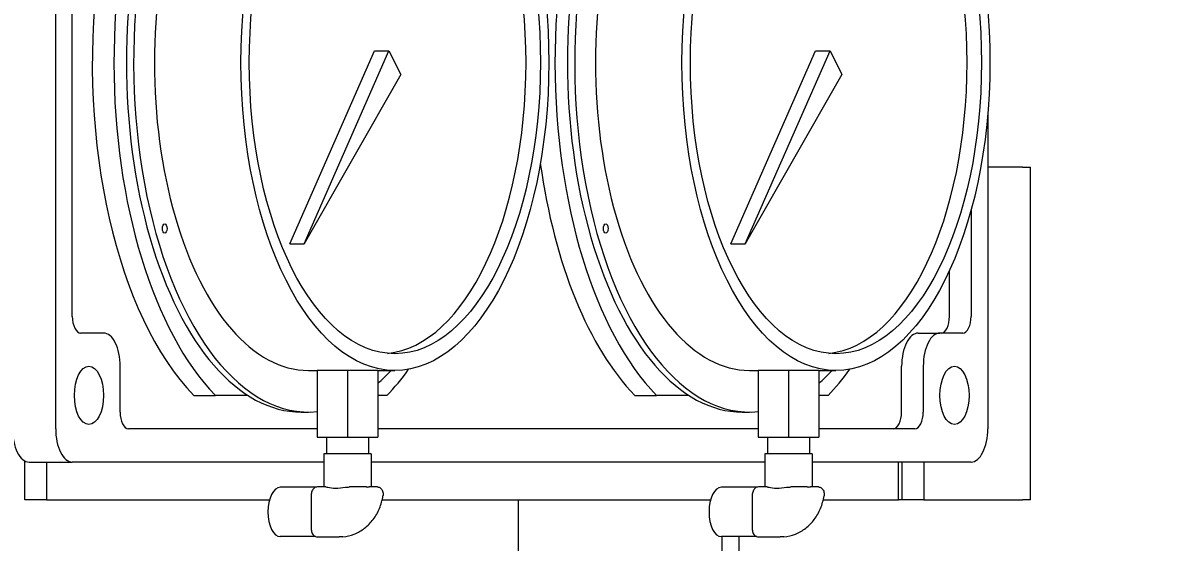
# Model space of a CAD drawing. Header units: inches. Extents: x 12 to 318, y 5 to 204.
# Drawn here: x 155.76 to 164.37, y 78.63 to 82.52 of the extents above; entities that cross this region are included whole.
import ezdxf

# ---------------------------------------------------------------- set-up
doc = ezdxf.new("R2010")
doc.units = ezdxf.units.IN
doc.header["$LTSCALE"] = 9.5
doc.header["$MEASUREMENT"] = 0
doc.layers.add('Dimension', color=7, linetype='Continuous', lineweight=25)
doc.layers.add('Visible', color=7, linetype='Continuous', lineweight=18)
doc.styles.add('Standard D-E', font='arial.ttf')
doc.dimstyles.new('in [mm] D-E NeptuneBenson', dxfattribs={"dimscale": 9.5, "dimtxt": 0.15, "dimasz": 0.098425, "dimexe": 0.125, "dimexo": 0.063, "dimgap": 0.031496, "dimtad": 0, "dimtih": 1, "dimtoh": 1, "dimdec": 4, "dimzin": 3, "dimdsep": 46, "dimlunit": 5, "dimtxsty": 'Standard D-E', "dimcen": 0.09, "dimdle": 0.393701, "dimclrd": 256, "dimclre": 256, "dimclrt": 256, "dimadec": 1, "dimazin": 1, "dimtfac": 1, "dimtofl": 0, "dimtmove": 0, "dimatfit": 3, "dimfxl": 1, "dimfrac": 1, "dimtolj": 1, "dimtzin": 4, "dimlwd": -1, "dimlwe": -1, "dimarcsym": 0})

# ---------------------------------------------------------------- blocks, each defined once
blk = doc.blocks.new('*D26')
at = {"layer": 'Defpoints', "color": 0, "transparency": 16777216}
for p in [(158.4059, 100.6863), (159.8111, 27.7063), (175.2466, 27.7063)]:
    blk.add_point(p, dxfattribs=at)
at = {"layer": 'Dimension', "transparency": 16777216}
for p, q in [((159.0044, 100.6863), (176.4341, 100.6863)), ((175.2466, 99.7513), (175.2466, 83.4672)), ((175.2466, 28.6414), (175.2466, 78.9878)), ((160.4096, 27.7063), (176.4341, 27.7063))]:
    blk.add_line(p, q, dxfattribs=at)
for points in [[(175.0907, 99.7513), (175.4024, 99.7513), (175.2466, 100.6863)], [(175.0907, 28.6414), (175.4024, 28.6414), (175.2466, 27.7063)]]:
    blk.add_solid(points, dxfattribs=at)
at = {"layer": 'Dimension', "transparency": 16777216, "char_height": 1.425, "attachment_point": 5, "style": 'Standard D-E'}
for s, insert in [('\\A1; 73 in', (175.2466, 82.2548)), ('\\A1;[1853.7 mm]', (175.2466, 80.0151))]:
    blk.add_mtext(s, dxfattribs=dict(at, insert=insert))
blk = doc.blocks.new('*D27')
at = {"layer": 'Defpoints', "color": 0, "transparency": 16777216}
for p in [(145.3107, 108.5663), (184.5188, 108.5663), (159.8111, 27.7063)]:
    blk.add_point(p, dxfattribs=at)
at = {"layer": 'Dimension', "transparency": 16777216}
for p, q in [((145.9092, 108.5663), (185.7063, 108.5663)), ((184.5188, 107.6313), (184.5188, 71.0909)), ((184.5188, 28.6414), (184.5188, 65.1817)), ((160.4096, 27.7063), (185.7063, 27.7063))]:
    blk.add_line(p, q, dxfattribs=at)
for points in [[(184.363, 107.6313), (184.6747, 107.6313), (184.5188, 108.5663)], [(184.363, 28.6414), (184.6747, 28.6414), (184.5188, 27.7063)]]:
    blk.add_solid(points, dxfattribs=at)
at = {"layer": 'Dimension', "transparency": 16777216, "char_height": 1.425, "attachment_point": 5, "style": 'Standard D-E'}
for s, insert in [('\\A1; 80{\\H1x;\\S7#8;} in', (184.5188, 69.8785)), ('\\A1;[2053.8 mm]', (184.5188, 66.9239))]:
    blk.add_mtext(s, dxfattribs=dict(at, insert=insert))

msp = doc.modelspace()

# ---------------------------------------------------------------- linework, layer by layer
at = {"layer": 'Visible'}
for p, q in [((156.01034, 79.476313), (156.01034, 86.976313)), ((156.135357, 80.320063), (156.135357, 86.132563)), ((157.768877, 80.865034), (158.405305, 82.314666)), ((157.87713, 80.865034), (158.513559, 82.314666)), ((158.405305, 82.314666), (158.513559, 82.314666)), ((158.513559, 82.314666), (158.601947, 82.13789)), ((161.081342, 80.865034), (161.71777, 82.314666)), ((161.189595, 80.865034), (161.826023, 82.314666)), ((161.71777, 82.314666), (161.826023, 82.314666)), ((161.826023, 82.314666), (161.914412, 82.13789)), ((158.601947, 82.13789), (157.87713, 80.865034)), ((161.914412, 82.13789), (161.189595, 80.865034)), ((163.01034, 81.841383), (163.01034, 79.476313)), ((163.272258, 81.441313), (163.01034, 81.441313)), ((163.272258, 81.441313), (163.330871, 81.441313)), ((163.330871, 78.941313), (163.330871, 81.441313)), ((162.885322, 81.11907), (162.885322, 80.320063)), ((157.768877, 80.865034), (157.87713, 80.865034)), ((161.081342, 80.865034), (161.189595, 80.865034)), ((162.722942, 80.320063), (162.722942, 80.664517)), ((156.369715, 80.195063), (156.197857, 80.195063)), ((162.488585, 80.195063), (162.650965, 80.195063)), ((162.822822, 80.195063), (162.650965, 80.195063)), ((156.494715, 79.601348), (156.494715, 79.945063)), ((157.908234, 79.913778), (157.974388, 79.913778)), ((158.201488, 79.913778), (157.974388, 79.913778)), ((157.974388, 79.913778), (157.974388, 79.413778)), ((158.428587, 79.913778), (158.201488, 79.913778)), ((158.201488, 79.913778), (158.201488, 79.413778)), ((158.428587, 79.913778), (158.428587, 79.413778)), ((158.428587, 79.913778), (158.557753, 79.913778)), ((161.220699, 79.913778), (161.286853, 79.913778)), ((161.513953, 79.913778), (161.286853, 79.913778)), ((161.286853, 79.913778), (161.286853, 79.413778)), ((161.741052, 79.913778), (161.513953, 79.913778)), ((161.513953, 79.913778), (161.513953, 79.413778)), ((161.741052, 79.913778), (161.741052, 79.413778)), ((161.741052, 79.913778), (161.870218, 79.913778)), ((162.363585, 79.601348), (162.363585, 79.945063)), ((162.525965, 79.945063), (162.525965, 79.601348)), ((157.047424, 79.726348), (157.209804, 79.726348)), ((157.453802, 79.726348), (157.209804, 79.726348)), ((158.49841, 79.726348), (158.428587, 79.726348)), ((160.359889, 79.726348), (160.522269, 79.726348)), ((160.766267, 79.726348), (160.522269, 79.726348)), ((161.810875, 79.726348), (161.741052, 79.726348)), ((157.854107, 79.601278), (157.908234, 79.601278)), ((161.166572, 79.601278), (161.220699, 79.601278)), ((157.974388, 79.476348), (156.557215, 79.476348)), ((161.286853, 79.476348), (158.428587, 79.476348)), ((162.463465, 79.476348), (161.741052, 79.476348)), ((157.974388, 79.413778), (158.201488, 79.413778)), ((158.044507, 79.413778), (158.044507, 79.288778)), ((158.201488, 79.413778), (158.428587, 79.413778)), ((158.358468, 79.413778), (158.358468, 79.288778)), ((161.286853, 79.413778), (161.513953, 79.413778)), ((161.356972, 79.413778), (161.356972, 79.288778)), ((161.513953, 79.413778), (161.741052, 79.413778)), ((161.670933, 79.413778), (161.670933, 79.288778)), ((158.378987, 79.288778), (158.023989, 79.288778)), ((158.023989, 79.288778), (158.023989, 79.038778)), ((158.378987, 79.288778), (158.378987, 79.038778)), ((161.691451, 79.288778), (161.336454, 79.288778)), ((161.336454, 79.288778), (161.336454, 79.038778)), ((161.691451, 79.288778), (161.691451, 79.038778)), ((155.7782, 78.941313), (155.7782, 79.234846)), ((155.81058, 79.226313), (156.13534, 79.226313)), ((155.94058, 79.226313), (155.94058, 78.941313)), ((158.023989, 79.226313), (156.13534, 79.226313)), ((161.336454, 79.226313), (158.378987, 79.226313)), ((162.88534, 79.226313), (161.691451, 79.226313)), ((162.34058, 78.941313), (162.34058, 79.226313)), ((162.3682, 78.941313), (162.3682, 79.226313)), ((162.53058, 79.226313), (162.53058, 78.941313)), ((157.962726, 79.036538), (157.69726, 79.036538)), ((158.040133, 79.038778), (157.975634, 79.038778)), ((158.281477, 79.038778), (158.21811, 79.038778)), ((158.342051, 79.038778), (158.281477, 79.038778)), ((158.426209, 79.038778), (158.365635, 79.038778)), ((161.275191, 79.036538), (161.009725, 79.036538)), ((161.352598, 79.038778), (161.288099, 79.038778)), ((161.593942, 79.038778), (161.530575, 79.038778)), ((161.654516, 79.038778), (161.593942, 79.038778)), ((161.738674, 79.038778), (161.6781, 79.038778)), ((155.94058, 78.941313), (155.7782, 78.941313)), ((155.94058, 78.941313), (157.616305, 78.941313)), ((157.929384, 78.976278), (157.929384, 78.726278)), ((158.462309, 78.941313), (160.92877, 78.941313)), ((159.485909, 76.316313), (159.485909, 78.941313)), ((161.241849, 78.976278), (161.241849, 78.726278)), ((161.774774, 78.941313), (162.34058, 78.941313)), ((162.3682, 78.941313), (162.34058, 78.941313)), ((162.53058, 78.941313), (162.3682, 78.941313)), ((162.53058, 78.941313), (163.272258, 78.941313)), ((163.330871, 78.941313), (163.272258, 78.941313)), ((157.962726, 78.666018), (157.69726, 78.666018)), ((157.975634, 78.663778), (157.98383, 78.663778)), ((157.98383, 78.663778), (158.140025, 78.663778)), ((161.275191, 78.666018), (161.009725, 78.666018)), ((161.016455, 76.316313), (161.016455, 78.666018)), ((161.141455, 78.666018), (161.141455, 76.316313)), ((161.288099, 78.663778), (161.296295, 78.663778)), ((161.296295, 78.663778), (161.45249, 78.663778))]:
    msp.add_line(p, q, dxfattribs=at)
for centre, major_axis, start_param, end_param in [((157.854107, 82.226278), (0, 2.8125), 5.67192986, 8.94884126), ((161.166572, 82.226278), (0, 2.8125), 5.67192986, 8.94884126), ((157.908234, 82.226278), (0, -2.625), 2.64866739, 6.33361033), ((161.220699, 82.226278), (0, -2.625), 2.64866739, 6.33361033), ((157.691727, 82.226278), (0, 2.8125), 0, 2.66565596), ((157.854107, 82.226278), (0, -2.625), 3.14159265, 6.28318531), ((161.166572, 82.226278), (0, -2.625), 3.14159265, 6.28318531), ((157.908234, 82.226278), (0, -2.3125), 3.14159265, 6.28318531), ((161.220699, 82.226278), (0, -2.3125), 3.14159265, 6.28318531), ((158.4495, 82.226278), (0, -2.186419), 0.04953189, 3.09206076), ((161.761964, 82.226278), (0, -2.186419), 0.04953189, 3.09206076), ((161.004192, 82.226278), (0, 2.8125), 1.84385335, 2.66565596), ((156.197857, 80.320063), (0, -0.125), 4.71238898, 6.28318531), ((162.660442, 80.320063), (0, -0.125), 0, 1.57079633), ((162.822822, 80.320063), (0, -0.125), 0, 1.57079633), ((156.369715, 79.945063), (0, 0.25), 4.71238898, 6.28318531), ((162.488585, 79.945063), (0, 0.25), 0, 1.57079633), ((162.650965, 79.945063), (0, 0.25), 0, 1.57079633), ((157.908234, 82.226278), (0, -2.625), 0.40765708, 0.49292526), ((157.854107, 82.226278), (0, -2.8125), 0.4759367, 0.61125545), ((161.220699, 82.226278), (0, -2.625), 0.40765708, 0.49292526), ((161.166572, 82.226278), (0, -2.8125), 0.4759367, 0.61125545), ((156.557215, 79.601348), (0, -0.125), 4.71238898, 6.28318531), ((162.301085, 79.601348), (0, -0.125), 0, 1.57079633), ((162.463465, 79.601348), (0, -0.125), 0, 1.57079633), ((155.81058, 79.476313), (0, -0.25), 4.71238898, 6.28318531), ((156.13534, 79.476313), (0, -0.25), 4.71238898, 6.28318531), ((162.88534, 79.476313), (0, -0.25), 0, 1.57079633), ((157.69726, 78.851278), (0, 0.18526), 0, 3.14159265), ((161.009725, 78.851278), (0, 0.18526), 0, 3.14159265)]:
    msp.add_ellipse(centre, major_axis=major_axis, ratio=0.5, start_param=start_param, end_param=end_param, dxfattribs=at)
for centre, major_axis in [((158.557753, 82.226278), (0, 2.3125)), ((161.870218, 82.226278), (0, 2.3125)), ((158.557753, 82.226278), (0, 2.186419)), ((161.870218, 82.226278), (0, 2.186419)), ((156.828994, 80.98008), (0, -0.035)), ((160.141459, 80.98008), (0, -0.035)), ((156.26034, 79.726313), (0, 0.21875)), ((162.76034, 79.726313), (0, 0.21875))]:
    msp.add_ellipse(centre, major_axis=major_axis, ratio=0.5, dxfattribs=at)
for points, knots in [([(157.975634, 79.038778), (157.971299, 79.038778), (157.966985, 79.038007), (157.958885, 79.035217), (157.955185, 79.033132), (157.948099, 79.02786), (157.945021, 79.024545), (157.939155, 79.016665), (157.936773, 79.012015), (157.933066, 79.002565), (157.931761, 78.997747), (157.92997, 78.987964), (157.929492, 78.983001), (157.92939, 78.977445), (157.929384, 78.976861), (157.929384, 78.976278)], [1.57079633, 1.57079633, 1.57079633, 1.57079633, 1.74134865, 1.74134865, 1.92693468, 1.92693468, 2.16227778, 2.16227778, 2.47643705, 2.47643705, 2.79059631, 2.79059631, 3.10475558, 3.10475558, 3.14159265, 3.14159265, 3.14159265, 3.14159265]), ([(158.040133, 79.038778), (158.044351, 79.038781), (158.049409, 79.037959), (158.070052, 79.033945), (158.090084, 79.0295), (158.112738, 79.0295), (158.135392, 79.0295), (158.161455, 79.033945), (158.197755, 79.037959), (158.208039, 79.038781), (158.21811, 79.038778)], [2.000751798, 2.000751798, 2.000751798, 2.000751798, 2.079672535, 2.079672535, 2.279000165, 2.279000165, 2.279000165, 2.478327794, 2.478327794, 2.557248531, 2.557248531, 2.557248531, 2.557248531]), ([(158.342051, 79.038778), (158.346951, 79.03882), (158.351387, 79.038737), (158.355206, 79.038737), (158.359025, 79.038737), (158.362544, 79.03882), (158.365635, 79.038778)], [1.118517942, 1.118517942, 1.118517942, 1.118517942, 1.176718059, 1.176718059, 1.176718059, 1.234918175, 1.234918175, 1.234918175, 1.234918175]), ([(158.426209, 79.038778), (158.430543, 79.038778), (158.43498, 79.037997), (158.443138, 79.035094), (158.446818, 79.032975), (158.453645, 79.027717), (158.456577, 79.02446), (158.46213, 79.016609), (158.464276, 79.011997), (158.467564, 79.002239), (158.468566, 78.997026), (158.469497, 78.986705), (158.469431, 78.981504), (158.468737, 78.974747), (158.468527, 78.973143), (158.468273, 78.971552)], [0, 0, 0, 0, 0.014075874, 0.014075874, 0.028524686, 0.028524686, 0.046053638, 0.046053638, 0.069701183, 0.069701183, 0.095637693, 0.095637693, 0.121574203, 0.121574203, 0.12968255, 0.12968255, 0.12968255, 0.12968255]), ([(161.288099, 79.038778), (161.283764, 79.038778), (161.27945, 79.038007), (161.27135, 79.035217), (161.26765, 79.033132), (161.260564, 79.02786), (161.257486, 79.024545), (161.25162, 79.016665), (161.249238, 79.012015), (161.245531, 79.002565), (161.244226, 78.997747), (161.242435, 78.987964), (161.241957, 78.983001), (161.241854, 78.977445), (161.241849, 78.976861), (161.241849, 78.976278)], [1.57079633, 1.57079633, 1.57079633, 1.57079633, 1.74134865, 1.74134865, 1.92693468, 1.92693468, 2.16227778, 2.16227778, 2.47643705, 2.47643705, 2.79059631, 2.79059631, 3.10475558, 3.10475558, 3.14159265, 3.14159265, 3.14159265, 3.14159265]), ([(161.352598, 79.038778), (161.356816, 79.038781), (161.361874, 79.037959), (161.382517, 79.033945), (161.402549, 79.0295), (161.425203, 79.0295), (161.447857, 79.0295), (161.47392, 79.033945), (161.51022, 79.037959), (161.520504, 79.038781), (161.530575, 79.038778)], [2.000751798, 2.000751798, 2.000751798, 2.000751798, 2.079672535, 2.079672535, 2.279000165, 2.279000165, 2.279000165, 2.478327794, 2.478327794, 2.557248531, 2.557248531, 2.557248531, 2.557248531]), ([(161.654516, 79.038778), (161.659416, 79.03882), (161.663852, 79.038737), (161.667671, 79.038737), (161.67149, 79.038737), (161.675009, 79.03882), (161.6781, 79.038778)], [1.118517942, 1.118517942, 1.118517942, 1.118517942, 1.176718059, 1.176718059, 1.176718059, 1.234918175, 1.234918175, 1.234918175, 1.234918175]), ([(161.738674, 79.038778), (161.743008, 79.038778), (161.747445, 79.037997), (161.755603, 79.035094), (161.759283, 79.032975), (161.76611, 79.027717), (161.769042, 79.02446), (161.774595, 79.016609), (161.776741, 79.011997), (161.780029, 79.002239), (161.781031, 78.997026), (161.781962, 78.986705), (161.781896, 78.981504), (161.781202, 78.974747), (161.780992, 78.973143), (161.780738, 78.971552)], [0, 0, 0, 0, 0.014075874, 0.014075874, 0.028524686, 0.028524686, 0.046053638, 0.046053638, 0.069701183, 0.069701183, 0.095637693, 0.095637693, 0.121574203, 0.121574203, 0.12968255, 0.12968255, 0.12968255, 0.12968255]), ([(158.167073, 78.664637), (158.196382, 78.666902), (158.225396, 78.67367), (158.280673, 78.695617), (158.30693, 78.710789), (158.354874, 78.748302), (158.376559, 78.770637), (158.413982, 78.820821), (158.429719, 78.848665), (158.454298, 78.907943), (158.463139, 78.939374), (158.468273, 78.971552)], [3.20841338, 3.20841338, 3.20841338, 3.20841338, 3.47277545, 3.47277545, 3.73713752, 3.73713752, 4.00149959, 4.00149959, 4.26586166, 4.26586166, 4.53022373, 4.53022373, 4.53022373, 4.53022373]), ([(161.479538, 78.664637), (161.508847, 78.666902), (161.537861, 78.67367), (161.593138, 78.695617), (161.619395, 78.710789), (161.667339, 78.748302), (161.689024, 78.770637), (161.726447, 78.820821), (161.742184, 78.848665), (161.766763, 78.907943), (161.775604, 78.939374), (161.780738, 78.971552)], [3.20841338, 3.20841338, 3.20841338, 3.20841338, 3.47277545, 3.47277545, 3.73713752, 3.73713752, 4.00149959, 4.00149959, 4.26586166, 4.26586166, 4.53022373, 4.53022373, 4.53022373, 4.53022373]), ([(157.929384, 78.726278), (157.929384, 78.721304), (157.929771, 78.716331), (157.931365, 78.706517), (157.932566, 78.701678), (157.936015, 78.692186), (157.938244, 78.68752), (157.944495, 78.678436), (157.948552, 78.673927), (157.958288, 78.6676), (157.963192, 78.665441), (157.970908, 78.664001), (157.97327, 78.663778), (157.975634, 78.663778)], [3.14159265, 3.14159265, 3.14159265, 3.14159265, 3.45575192, 3.45575192, 3.76991118, 3.76991118, 4.08407045, 4.08407045, 4.39822972, 4.39822972, 4.61938452, 4.61938452, 4.71238898, 4.71238898, 4.71238898, 4.71238898]), ([(161.241849, 78.726278), (161.241849, 78.721304), (161.242235, 78.716331), (161.24383, 78.706517), (161.245031, 78.701678), (161.24848, 78.692186), (161.250708, 78.68752), (161.25696, 78.678436), (161.261017, 78.673927), (161.270753, 78.6676), (161.275657, 78.665441), (161.283372, 78.664001), (161.285735, 78.663778), (161.288099, 78.663778)], [3.14159265, 3.14159265, 3.14159265, 3.14159265, 3.45575192, 3.45575192, 3.76991118, 3.76991118, 4.08407045, 4.08407045, 4.39822972, 4.39822972, 4.61938452, 4.61938452, 4.71238898, 4.71238898, 4.71238898, 4.71238898]), ([(158.167073, 78.664637), (158.165364, 78.664505), (158.163595, 78.664389), (158.159987, 78.664191), (158.158149, 78.664108), (158.154466, 78.663974), (158.152626, 78.663922), (158.148947, 78.663844), (158.14712, 78.663818), (158.143519, 78.663785), (158.141744, 78.663778), (158.140025, 78.663778)], [0, 0, 0, 0, 0.0129633587, 0.0129633587, 0.0259267175, 0.0259267175, 0.0388900762, 0.0388900762, 0.051853435, 0.051853435, 0.0648167937, 0.0648167937, 0.0648167937, 0.0648167937]), ([(161.479538, 78.664637), (161.477829, 78.664505), (161.47606, 78.664389), (161.472452, 78.664191), (161.470614, 78.664108), (161.466931, 78.663974), (161.465091, 78.663922), (161.461412, 78.663844), (161.459585, 78.663818), (161.455984, 78.663785), (161.454209, 78.663778), (161.45249, 78.663778)], [0, 0, 0, 0, 0.0129633587, 0.0129633587, 0.0259267175, 0.0259267175, 0.0388900762, 0.0388900762, 0.051853435, 0.051853435, 0.0648167937, 0.0648167937, 0.0648167937, 0.0648167937])]:
    msp.add_open_spline(points, degree=3, knots=knots, dxfattribs=at)

# ---------------------------------------------------------------- dimensions: what is measured, and where the dimension line sits
at = {"layer": 'Dimension'}
for base, p1, p2, text, picture, middle in [((184.518818, 108.566317), (159.811147, 27.706313), (145.310669, 108.566317), ' <> in\\X[2053.8 mm]', '*D27', (184.518818, 68.136315)), ((175.246572, 27.706313), (158.405909, 100.686313), (159.811147, 27.706313), ' <> in\\X[1853.7 mm]', '*D26', (175.246572, 81.227514))]:
    dim = msp.add_linear_dim(base=base, p1=p1, p2=p2, angle=90, text=text, dimstyle='in [mm] D-E NeptuneBenson', override={"dimgap": 0.031496, "dimdec": 4, "dimpost": '', "dimtol": 0, "dimlim": 0, "dimtp": 0, "dimtm": 0, "dimtdec": 2, "dimatfit": 1}, dxfattribs=at)
    dim.commit()
    dim.dimension.update_dxf_attribs({"geometry": picture, "text_midpoint": middle, "dimtype": 160})

doc.saveas('drawing.dxf')
